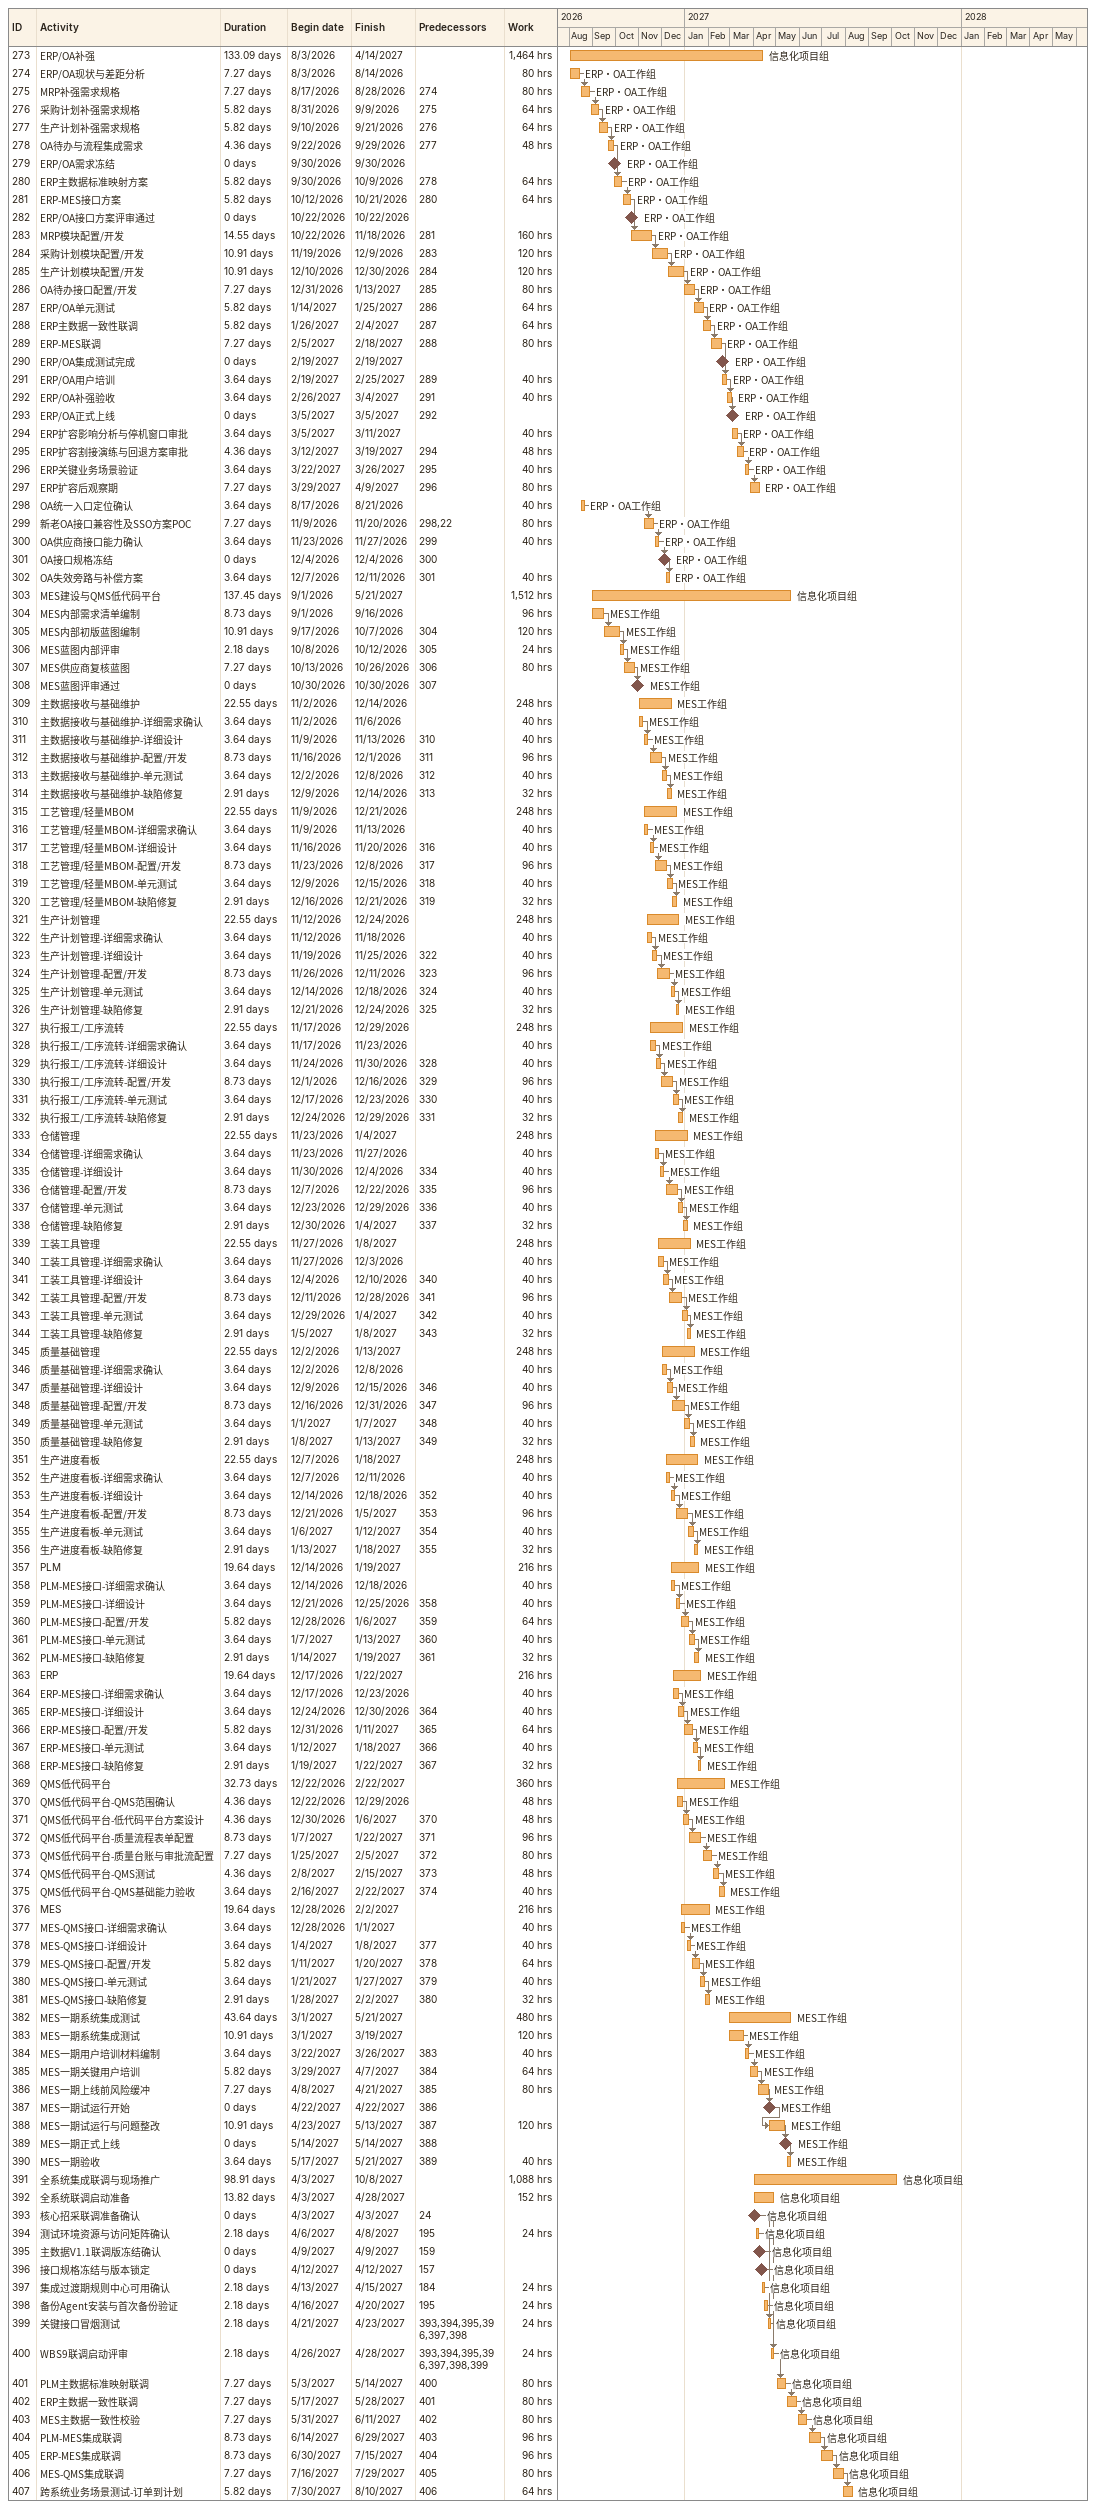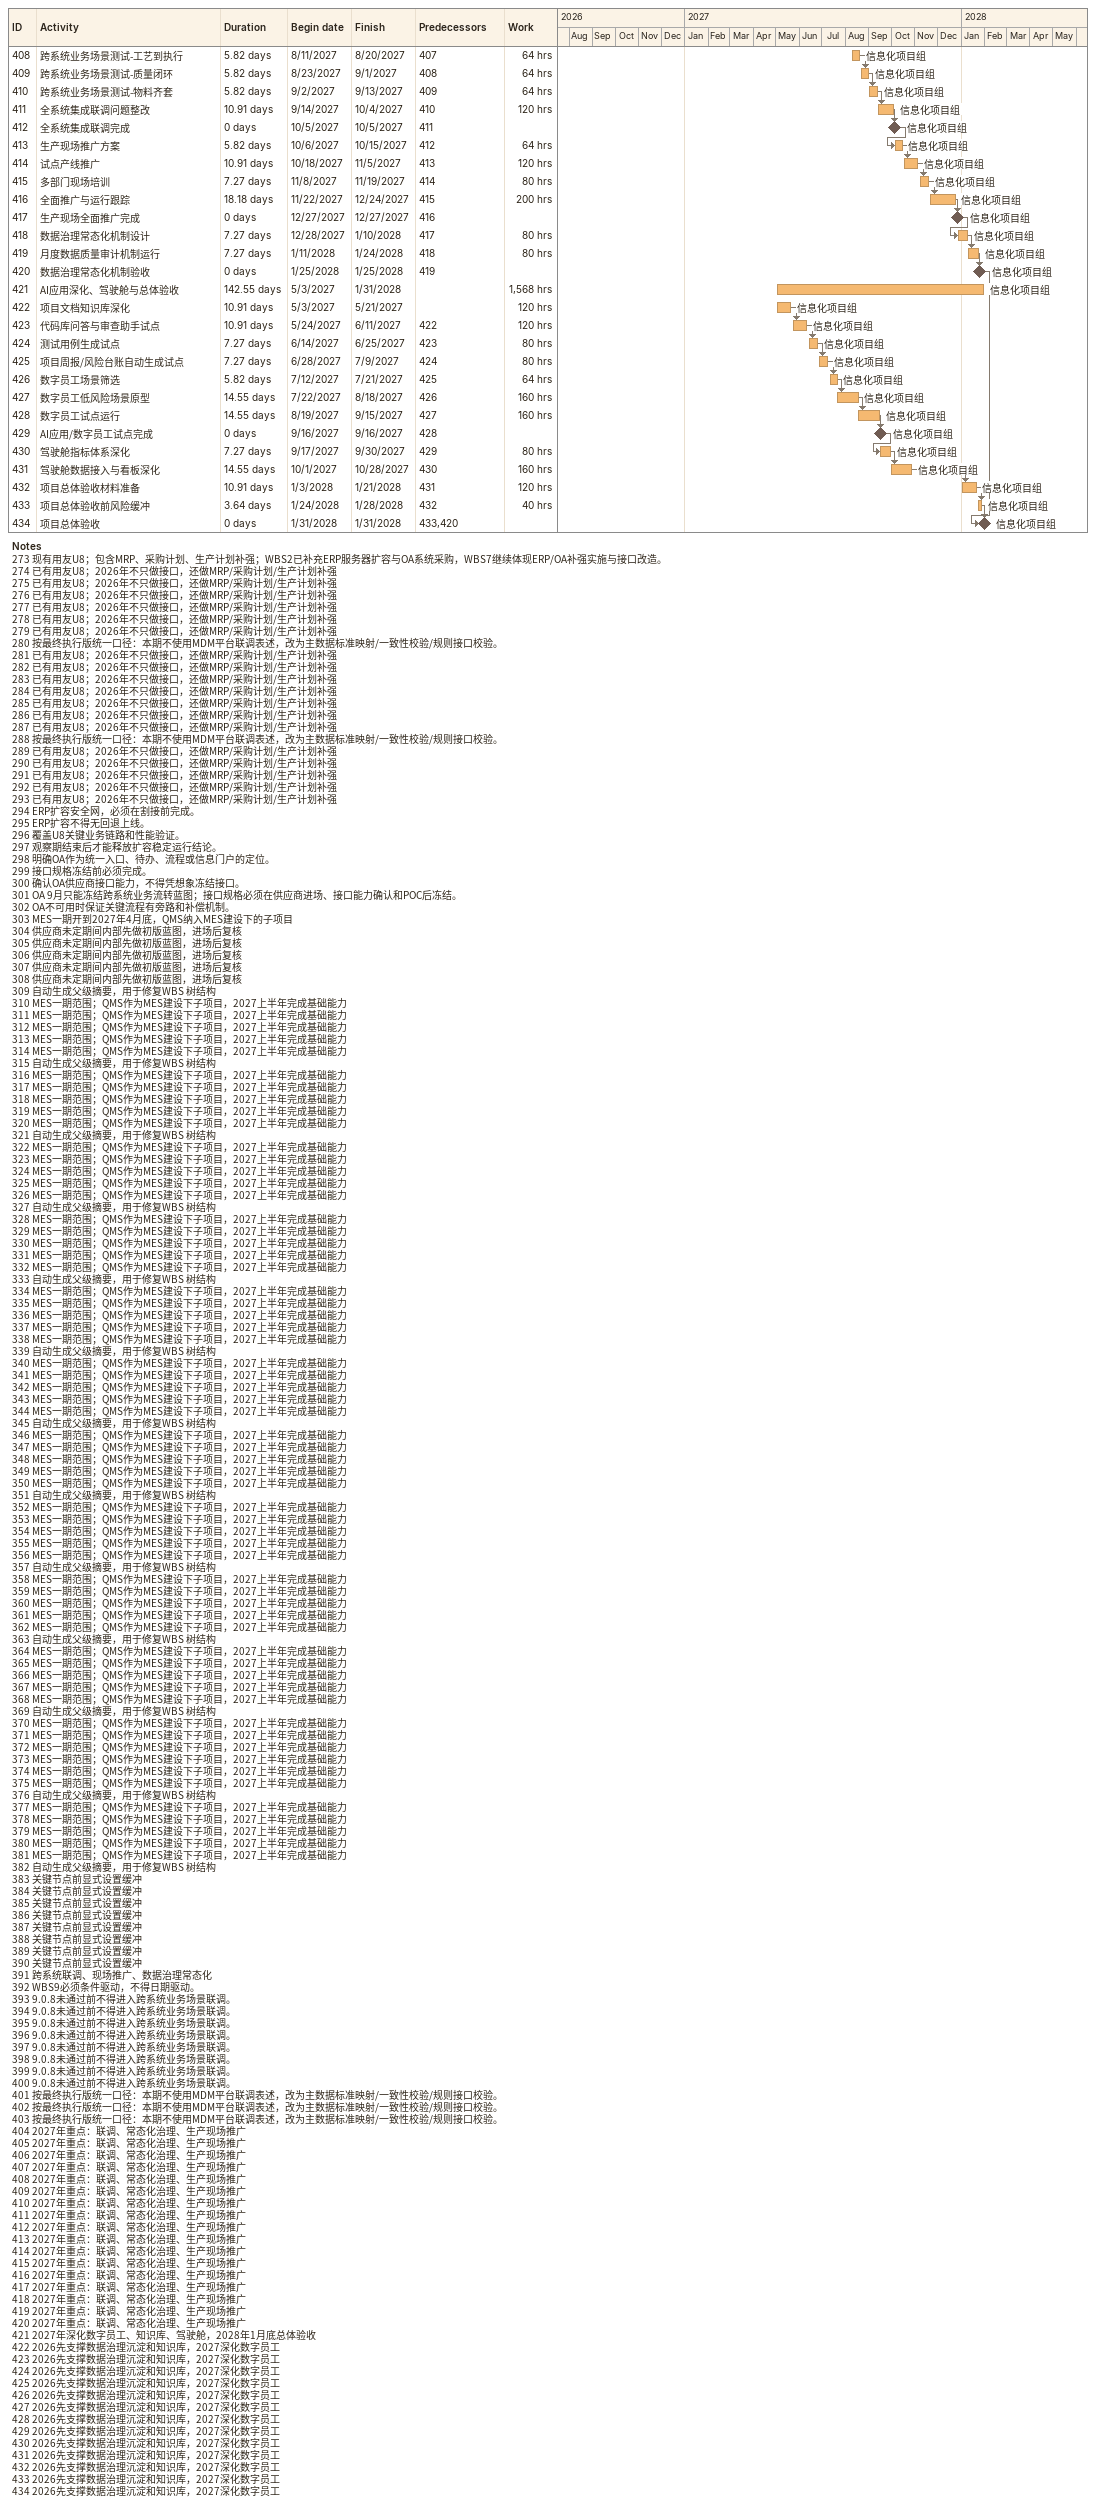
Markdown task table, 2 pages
| ID | Task | Duration | Start | Finish | Predecessors | Resources | Work (h) |
|---|---|---|---|---|---|---|---|
| 273 | ERP/OA补强 | 133.09d | 2026-08-03 | 2027-04-14 |  | 信息化项目组 | 1464 |
| 274 | ERP/OA现状与差距分析 | 7.27d | 2026-08-03 | 2026-08-14 |  | ERP·OA工作组 | 80 |
| 275 | MRP补强需求规格 | 7.27d | 2026-08-17 | 2026-08-28 | 274 | ERP·OA工作组 | 80 |
| 276 | 采购计划补强需求规格 | 5.82d | 2026-08-31 | 2026-09-09 | 275 | ERP·OA工作组 | 64 |
| 277 | 生产计划补强需求规格 | 5.82d | 2026-09-10 | 2026-09-21 | 276 | ERP·OA工作组 | 64 |
| 278 | OA待办与流程集成需求 | 4.36d | 2026-09-22 | 2026-09-29 | 277 | ERP·OA工作组 | 48 |
| 279 | ERP/OA需求冻结 | 0d | 2026-09-30 | 2026-09-30 |  | ERP·OA工作组 |  |
| 280 | ERP主数据标准映射方案 | 5.82d | 2026-09-30 | 2026-10-09 | 278 | ERP·OA工作组 | 64 |
| 281 | ERP-MES接口方案 | 5.82d | 2026-10-12 | 2026-10-21 | 280 | ERP·OA工作组 | 64 |
| 282 | ERP/OA接口方案评审通过 | 0d | 2026-10-22 | 2026-10-22 |  | ERP·OA工作组 |  |
| 283 | MRP模块配置/开发 | 14.55d | 2026-10-22 | 2026-11-18 | 281 | ERP·OA工作组 | 160 |
| 284 | 采购计划模块配置/开发 | 10.91d | 2026-11-19 | 2026-12-09 | 283 | ERP·OA工作组 | 120 |
| 285 | 生产计划模块配置/开发 | 10.91d | 2026-12-10 | 2026-12-30 | 284 | ERP·OA工作组 | 120 |
| 286 | OA待办接口配置/开发 | 7.27d | 2026-12-31 | 2027-01-13 | 285 | ERP·OA工作组 | 80 |
| 287 | ERP/OA单元测试 | 5.82d | 2027-01-14 | 2027-01-25 | 286 | ERP·OA工作组 | 64 |
| 288 | ERP主数据一致性联调 | 5.82d | 2027-01-26 | 2027-02-04 | 287 | ERP·OA工作组 | 64 |
| 289 | ERP-MES联调 | 7.27d | 2027-02-05 | 2027-02-18 | 288 | ERP·OA工作组 | 80 |
| 290 | ERP/OA集成测试完成 | 0d | 2027-02-19 | 2027-02-19 |  | ERP·OA工作组 |  |
| 291 | ERP/OA用户培训 | 3.64d | 2027-02-19 | 2027-02-25 | 289 | ERP·OA工作组 | 40 |
| 292 | ERP/OA补强验收 | 3.64d | 2027-02-26 | 2027-03-04 | 291 | ERP·OA工作组 | 40 |
| 293 | ERP/OA正式上线 | 0d | 2027-03-05 | 2027-03-05 | 292 | ERP·OA工作组 |  |
| 294 | ERP扩容影响分析与停机窗口审批 | 3.64d | 2027-03-05 | 2027-03-11 |  | ERP·OA工作组 | 40 |
| 295 | ERP扩容割接演练与回退方案审批 | 4.36d | 2027-03-12 | 2027-03-19 | 294 | ERP·OA工作组 | 48 |
| 296 | ERP关键业务场景验证 | 3.64d | 2027-03-22 | 2027-03-26 | 295 | ERP·OA工作组 | 40 |
| 297 | ERP扩容后观察期 | 7.27d | 2027-03-29 | 2027-04-09 | 296 | ERP·OA工作组 | 80 |
| 298 | OA统一入口定位确认 | 3.64d | 2026-08-17 | 2026-08-21 |  | ERP·OA工作组 | 40 |
| 299 | 新老OA接口兼容性及SSO方案POC | 7.27d | 2026-11-09 | 2026-11-20 | 298, 22 | ERP·OA工作组 | 80 |
| 300 | OA供应商接口能力确认 | 3.64d | 2026-11-23 | 2026-11-27 | 299 | ERP·OA工作组 | 40 |
| 301 | OA接口规格冻结 | 0d | 2026-12-04 | 2026-12-04 | 300 | ERP·OA工作组 |  |
| 302 | OA失效旁路与补偿方案 | 3.64d | 2026-12-07 | 2026-12-11 | 301 | ERP·OA工作组 | 40 |
| 303 | MES建设与QMS低代码平台 | 137.45d | 2026-09-01 | 2027-05-21 |  | 信息化项目组 | 1512 |
| 304 | MES内部需求清单编制 | 8.73d | 2026-09-01 | 2026-09-16 |  | MES工作组 | 96 |
| 305 | MES内部初版蓝图编制 | 10.91d | 2026-09-17 | 2026-10-07 | 304 | MES工作组 | 120 |
| 306 | MES蓝图内部评审 | 2.18d | 2026-10-08 | 2026-10-12 | 305 | MES工作组 | 24 |
| 307 | MES供应商复核蓝图 | 7.27d | 2026-10-13 | 2026-10-26 | 306 | MES工作组 | 80 |
| 308 | MES蓝图评审通过 | 0d | 2026-10-30 | 2026-10-30 | 307 | MES工作组 |  |
| 309 | 主数据接收与基础维护 | 22.55d | 2026-11-02 | 2026-12-14 |  | MES工作组 | 248 |
| 310 | 主数据接收与基础维护-详细需求确认 | 3.64d | 2026-11-02 | 2026-11-06 |  | MES工作组 | 40 |
| 311 | 主数据接收与基础维护-详细设计 | 3.64d | 2026-11-09 | 2026-11-13 | 310 | MES工作组 | 40 |
| 312 | 主数据接收与基础维护-配置/开发 | 8.73d | 2026-11-16 | 2026-12-01 | 311 | MES工作组 | 96 |
| 313 | 主数据接收与基础维护-单元测试 | 3.64d | 2026-12-02 | 2026-12-08 | 312 | MES工作组 | 40 |
| 314 | 主数据接收与基础维护-缺陷修复 | 2.91d | 2026-12-09 | 2026-12-14 | 313 | MES工作组 | 32 |
| 315 | 工艺管理/轻量MBOM | 22.55d | 2026-11-09 | 2026-12-21 |  | MES工作组 | 248 |
| 316 | 工艺管理/轻量MBOM-详细需求确认 | 3.64d | 2026-11-09 | 2026-11-13 |  | MES工作组 | 40 |
| 317 | 工艺管理/轻量MBOM-详细设计 | 3.64d | 2026-11-16 | 2026-11-20 | 316 | MES工作组 | 40 |
| 318 | 工艺管理/轻量MBOM-配置/开发 | 8.73d | 2026-11-23 | 2026-12-08 | 317 | MES工作组 | 96 |
| 319 | 工艺管理/轻量MBOM-单元测试 | 3.64d | 2026-12-09 | 2026-12-15 | 318 | MES工作组 | 40 |
| 320 | 工艺管理/轻量MBOM-缺陷修复 | 2.91d | 2026-12-16 | 2026-12-21 | 319 | MES工作组 | 32 |
| 321 | 生产计划管理 | 22.55d | 2026-11-12 | 2026-12-24 |  | MES工作组 | 248 |
| 322 | 生产计划管理-详细需求确认 | 3.64d | 2026-11-12 | 2026-11-18 |  | MES工作组 | 40 |
| 323 | 生产计划管理-详细设计 | 3.64d | 2026-11-19 | 2026-11-25 | 322 | MES工作组 | 40 |
| 324 | 生产计划管理-配置/开发 | 8.73d | 2026-11-26 | 2026-12-11 | 323 | MES工作组 | 96 |
| 325 | 生产计划管理-单元测试 | 3.64d | 2026-12-14 | 2026-12-18 | 324 | MES工作组 | 40 |
| 326 | 生产计划管理-缺陷修复 | 2.91d | 2026-12-21 | 2026-12-24 | 325 | MES工作组 | 32 |
| 327 | 执行报工/工序流转 | 22.55d | 2026-11-17 | 2026-12-29 |  | MES工作组 | 248 |
| 328 | 执行报工/工序流转-详细需求确认 | 3.64d | 2026-11-17 | 2026-11-23 |  | MES工作组 | 40 |
| 329 | 执行报工/工序流转-详细设计 | 3.64d | 2026-11-24 | 2026-11-30 | 328 | MES工作组 | 40 |
| 330 | 执行报工/工序流转-配置/开发 | 8.73d | 2026-12-01 | 2026-12-16 | 329 | MES工作组 | 96 |
| 331 | 执行报工/工序流转-单元测试 | 3.64d | 2026-12-17 | 2026-12-23 | 330 | MES工作组 | 40 |
| 332 | 执行报工/工序流转-缺陷修复 | 2.91d | 2026-12-24 | 2026-12-29 | 331 | MES工作组 | 32 |
| 333 | 仓储管理 | 22.55d | 2026-11-23 | 2027-01-04 |  | MES工作组 | 248 |
| 334 | 仓储管理-详细需求确认 | 3.64d | 2026-11-23 | 2026-11-27 |  | MES工作组 | 40 |
| 335 | 仓储管理-详细设计 | 3.64d | 2026-11-30 | 2026-12-04 | 334 | MES工作组 | 40 |
| 336 | 仓储管理-配置/开发 | 8.73d | 2026-12-07 | 2026-12-22 | 335 | MES工作组 | 96 |
| 337 | 仓储管理-单元测试 | 3.64d | 2026-12-23 | 2026-12-29 | 336 | MES工作组 | 40 |
| 338 | 仓储管理-缺陷修复 | 2.91d | 2026-12-30 | 2027-01-04 | 337 | MES工作组 | 32 |
| 339 | 工装工具管理 | 22.55d | 2026-11-27 | 2027-01-08 |  | MES工作组 | 248 |
| 340 | 工装工具管理-详细需求确认 | 3.64d | 2026-11-27 | 2026-12-03 |  | MES工作组 | 40 |
| 341 | 工装工具管理-详细设计 | 3.64d | 2026-12-04 | 2026-12-10 | 340 | MES工作组 | 40 |
| 342 | 工装工具管理-配置/开发 | 8.73d | 2026-12-11 | 2026-12-28 | 341 | MES工作组 | 96 |
| 343 | 工装工具管理-单元测试 | 3.64d | 2026-12-29 | 2027-01-04 | 342 | MES工作组 | 40 |
| 344 | 工装工具管理-缺陷修复 | 2.91d | 2027-01-05 | 2027-01-08 | 343 | MES工作组 | 32 |
| 345 | 质量基础管理 | 22.55d | 2026-12-02 | 2027-01-13 |  | MES工作组 | 248 |
| 346 | 质量基础管理-详细需求确认 | 3.64d | 2026-12-02 | 2026-12-08 |  | MES工作组 | 40 |
| 347 | 质量基础管理-详细设计 | 3.64d | 2026-12-09 | 2026-12-15 | 346 | MES工作组 | 40 |
| 348 | 质量基础管理-配置/开发 | 8.73d | 2026-12-16 | 2026-12-31 | 347 | MES工作组 | 96 |
| 349 | 质量基础管理-单元测试 | 3.64d | 2027-01-01 | 2027-01-07 | 348 | MES工作组 | 40 |
| 350 | 质量基础管理-缺陷修复 | 2.91d | 2027-01-08 | 2027-01-13 | 349 | MES工作组 | 32 |
| 351 | 生产进度看板 | 22.55d | 2026-12-07 | 2027-01-18 |  | MES工作组 | 248 |
| 352 | 生产进度看板-详细需求确认 | 3.64d | 2026-12-07 | 2026-12-11 |  | MES工作组 | 40 |
| 353 | 生产进度看板-详细设计 | 3.64d | 2026-12-14 | 2026-12-18 | 352 | MES工作组 | 40 |
| 354 | 生产进度看板-配置/开发 | 8.73d | 2026-12-21 | 2027-01-05 | 353 | MES工作组 | 96 |
| 355 | 生产进度看板-单元测试 | 3.64d | 2027-01-06 | 2027-01-12 | 354 | MES工作组 | 40 |
| 356 | 生产进度看板-缺陷修复 | 2.91d | 2027-01-13 | 2027-01-18 | 355 | MES工作组 | 32 |
| 357 | PLM | 19.64d | 2026-12-14 | 2027-01-19 |  | MES工作组 | 216 |
| 358 | PLM-MES接口-详细需求确认 | 3.64d | 2026-12-14 | 2026-12-18 |  | MES工作组 | 40 |
| 359 | PLM-MES接口-详细设计 | 3.64d | 2026-12-21 | 2026-12-25 | 358 | MES工作组 | 40 |
| 360 | PLM-MES接口-配置/开发 | 5.82d | 2026-12-28 | 2027-01-06 | 359 | MES工作组 | 64 |
| 361 | PLM-MES接口-单元测试 | 3.64d | 2027-01-07 | 2027-01-13 | 360 | MES工作组 | 40 |
| 362 | PLM-MES接口-缺陷修复 | 2.91d | 2027-01-14 | 2027-01-19 | 361 | MES工作组 | 32 |
| 363 | ERP | 19.64d | 2026-12-17 | 2027-01-22 |  | MES工作组 | 216 |
| 364 | ERP-MES接口-详细需求确认 | 3.64d | 2026-12-17 | 2026-12-23 |  | MES工作组 | 40 |
| 365 | ERP-MES接口-详细设计 | 3.64d | 2026-12-24 | 2026-12-30 | 364 | MES工作组 | 40 |
| 366 | ERP-MES接口-配置/开发 | 5.82d | 2026-12-31 | 2027-01-11 | 365 | MES工作组 | 64 |
| 367 | ERP-MES接口-单元测试 | 3.64d | 2027-01-12 | 2027-01-18 | 366 | MES工作组 | 40 |
| 368 | ERP-MES接口-缺陷修复 | 2.91d | 2027-01-19 | 2027-01-22 | 367 | MES工作组 | 32 |
| 369 | QMS低代码平台 | 32.73d | 2026-12-22 | 2027-02-22 |  | MES工作组 | 360 |
| 370 | QMS低代码平台-QMS范围确认 | 4.36d | 2026-12-22 | 2026-12-29 |  | MES工作组 | 48 |
| 371 | QMS低代码平台-低代码平台方案设计 | 4.36d | 2026-12-30 | 2027-01-06 | 370 | MES工作组 | 48 |
| 372 | QMS低代码平台-质量流程表单配置 | 8.73d | 2027-01-07 | 2027-01-22 | 371 | MES工作组 | 96 |
| 373 | QMS低代码平台-质量台账与审批流配置 | 7.27d | 2027-01-25 | 2027-02-05 | 372 | MES工作组 | 80 |
| 374 | QMS低代码平台-QMS测试 | 4.36d | 2027-02-08 | 2027-02-15 | 373 | MES工作组 | 48 |
| 375 | QMS低代码平台-QMS基础能力验收 | 3.64d | 2027-02-16 | 2027-02-22 | 374 | MES工作组 | 40 |
| 376 | MES | 19.64d | 2026-12-28 | 2027-02-02 |  | MES工作组 | 216 |
| 377 | MES-QMS接口-详细需求确认 | 3.64d | 2026-12-28 | 2027-01-01 |  | MES工作组 | 40 |
| 378 | MES-QMS接口-详细设计 | 3.64d | 2027-01-04 | 2027-01-08 | 377 | MES工作组 | 40 |
| 379 | MES-QMS接口-配置/开发 | 5.82d | 2027-01-11 | 2027-01-20 | 378 | MES工作组 | 64 |
| 380 | MES-QMS接口-单元测试 | 3.64d | 2027-01-21 | 2027-01-27 | 379 | MES工作组 | 40 |
| 381 | MES-QMS接口-缺陷修复 | 2.91d | 2027-01-28 | 2027-02-02 | 380 | MES工作组 | 32 |
| 382 | MES一期系统集成测试 | 43.64d | 2027-03-01 | 2027-05-21 |  | MES工作组 | 480 |
| 383 | MES一期系统集成测试 | 10.91d | 2027-03-01 | 2027-03-19 |  | MES工作组 | 120 |
| 384 | MES一期用户培训材料编制 | 3.64d | 2027-03-22 | 2027-03-26 | 383 | MES工作组 | 40 |
| 385 | MES一期关键用户培训 | 5.82d | 2027-03-29 | 2027-04-07 | 384 | MES工作组 | 64 |
| 386 | MES一期上线前风险缓冲 | 7.27d | 2027-04-08 | 2027-04-21 | 385 | MES工作组 | 80 |
| 387 | MES一期试运行开始 | 0d | 2027-04-22 | 2027-04-22 | 386 | MES工作组 |  |
| 388 | MES一期试运行与问题整改 | 10.91d | 2027-04-23 | 2027-05-13 | 387 | MES工作组 | 120 |
| 389 | MES一期正式上线 | 0d | 2027-05-14 | 2027-05-14 | 388 | MES工作组 |  |
| 390 | MES一期验收 | 3.64d | 2027-05-17 | 2027-05-21 | 389 | MES工作组 | 40 |
| 391 | 全系统集成联调与现场推广 | 98.91d | 2027-04-03 | 2027-10-08 |  | 信息化项目组 | 1088 |
| 392 | 全系统联调启动准备 | 13.82d | 2027-04-03 | 2027-04-28 |  | 信息化项目组 | 152 |
| 393 | 核心招采联调准备确认 | 0d | 2027-04-03 | 2027-04-03 | 24 | 信息化项目组 |  |
| 394 | 测试环境资源与访问矩阵确认 | 2.18d | 2027-04-06 | 2027-04-08 | 195 | 信息化项目组 | 24 |
| 395 | 主数据V1.1联调版冻结确认 | 0d | 2027-04-09 | 2027-04-09 | 159 | 信息化项目组 |  |
| 396 | 接口规格冻结与版本锁定 | 0d | 2027-04-12 | 2027-04-12 | 157 | 信息化项目组 |  |
| 397 | 集成过渡期规则中心可用确认 | 2.18d | 2027-04-13 | 2027-04-15 | 184 | 信息化项目组 | 24 |
| 398 | 备份Agent安装与首次备份验证 | 2.18d | 2027-04-16 | 2027-04-20 | 195 | 信息化项目组 | 24 |
| 399 | 关键接口冒烟测试 | 2.18d | 2027-04-21 | 2027-04-23 | 393, 394, 395, 396, 397, 398 | 信息化项目组 | 24 |
| 400 | WBS9联调启动评审 | 2.18d | 2027-04-26 | 2027-04-28 | 393, 394, 395, 396, 397, 398, 399 | 信息化项目组 | 24 |
| 401 | PLM主数据标准映射联调 | 7.27d | 2027-05-03 | 2027-05-14 | 400 | 信息化项目组 | 80 |
| 402 | ERP主数据一致性联调 | 7.27d | 2027-05-17 | 2027-05-28 | 401 | 信息化项目组 | 80 |
| 403 | MES主数据一致性校验 | 7.27d | 2027-05-31 | 2027-06-11 | 402 | 信息化项目组 | 80 |
| 404 | PLM-MES集成联调 | 8.73d | 2027-06-14 | 2027-06-29 | 403 | 信息化项目组 | 96 |
| 405 | ERP-MES集成联调 | 8.73d | 2027-06-30 | 2027-07-15 | 404 | 信息化项目组 | 96 |
| 406 | MES-QMS集成联调 | 7.27d | 2027-07-16 | 2027-07-29 | 405 | 信息化项目组 | 80 |
| 407 | 跨系统业务场景测试-订单到计划 | 5.82d | 2027-07-30 | 2027-08-10 | 406 | 信息化项目组 | 64 |
| 408 | 跨系统业务场景测试-工艺到执行 | 5.82d | 2027-08-11 | 2027-08-20 | 407 | 信息化项目组 | 64 |
| 409 | 跨系统业务场景测试-质量闭环 | 5.82d | 2027-08-23 | 2027-09-01 | 408 | 信息化项目组 | 64 |
| 410 | 跨系统业务场景测试-物料齐套 | 5.82d | 2027-09-02 | 2027-09-13 | 409 | 信息化项目组 | 64 |
| 411 | 全系统集成联调问题整改 | 10.91d | 2027-09-14 | 2027-10-04 | 410 | 信息化项目组 | 120 |
| 412 | 全系统集成联调完成 | 0d | 2027-10-05 | 2027-10-05 | 411 | 信息化项目组 |  |
| 413 | 生产现场推广方案 | 5.82d | 2027-10-06 | 2027-10-15 | 412 | 信息化项目组 | 64 |
| 414 | 试点产线推广 | 10.91d | 2027-10-18 | 2027-11-05 | 413 | 信息化项目组 | 120 |
| 415 | 多部门现场培训 | 7.27d | 2027-11-08 | 2027-11-19 | 414 | 信息化项目组 | 80 |
| 416 | 全面推广与运行跟踪 | 18.18d | 2027-11-22 | 2027-12-24 | 415 | 信息化项目组 | 200 |
| 417 | 生产现场全面推广完成 | 0d | 2027-12-27 | 2027-12-27 | 416 | 信息化项目组 |  |
| 418 | 数据治理常态化机制设计 | 7.27d | 2027-12-28 | 2028-01-10 | 417 | 信息化项目组 | 80 |
| 419 | 月度数据质量审计机制运行 | 7.27d | 2028-01-11 | 2028-01-24 | 418 | 信息化项目组 | 80 |
| 420 | 数据治理常态化机制验收 | 0d | 2028-01-25 | 2028-01-25 | 419 | 信息化项目组 |  |
| 421 | AI应用深化、驾驶舱与总体验收 | 142.55d | 2027-05-03 | 2028-01-31 |  | 信息化项目组 | 1568 |
| 422 | 项目文档知识库深化 | 10.91d | 2027-05-03 | 2027-05-21 |  | 信息化项目组 | 120 |
| 423 | 代码库问答与审查助手试点 | 10.91d | 2027-05-24 | 2027-06-11 | 422 | 信息化项目组 | 120 |
| 424 | 测试用例生成试点 | 7.27d | 2027-06-14 | 2027-06-25 | 423 | 信息化项目组 | 80 |
| 425 | 项目周报/风险台账自动生成试点 | 7.27d | 2027-06-28 | 2027-07-09 | 424 | 信息化项目组 | 80 |
| 426 | 数字员工场景筛选 | 5.82d | 2027-07-12 | 2027-07-21 | 425 | 信息化项目组 | 64 |
| 427 | 数字员工低风险场景原型 | 14.55d | 2027-07-22 | 2027-08-18 | 426 | 信息化项目组 | 160 |
| 428 | 数字员工试点运行 | 14.55d | 2027-08-19 | 2027-09-15 | 427 | 信息化项目组 | 160 |
| 429 | AI应用/数字员工试点完成 | 0d | 2027-09-16 | 2027-09-16 | 428 | 信息化项目组 |  |
| 430 | 驾驶舱指标体系深化 | 7.27d | 2027-09-17 | 2027-09-30 | 429 | 信息化项目组 | 80 |
| 431 | 驾驶舱数据接入与看板深化 | 14.55d | 2027-10-01 | 2027-10-28 | 430 | 信息化项目组 | 160 |
| 432 | 项目总体验收材料准备 | 10.91d | 2028-01-03 | 2028-01-21 | 431 | 信息化项目组 | 120 |
| 433 | 项目总体验收前风险缓冲 | 3.64d | 2028-01-24 | 2028-01-28 | 432 | 信息化项目组 | 40 |
| 434 | 项目总体验收 | 0d | 2028-01-31 | 2028-01-31 | 433, 420 | 信息化项目组 |  |

Notes
- 273: 现有用友U8；包含MRP、采购计划、生产计划补强；WBS2已补充ERP服务器扩容与OA系统采购，WBS7继续体现ERP/OA补强实施与接口改造。
- 274: 已有用友U8；2026年不只做接口，还做MRP/采购计划/生产计划补强
- 275: 已有用友U8；2026年不只做接口，还做MRP/采购计划/生产计划补强
- 276: 已有用友U8；2026年不只做接口，还做MRP/采购计划/生产计划补强
- 277: 已有用友U8；2026年不只做接口，还做MRP/采购计划/生产计划补强
- 278: 已有用友U8；2026年不只做接口，还做MRP/采购计划/生产计划补强
- 279: 已有用友U8；2026年不只做接口，还做MRP/采购计划/生产计划补强
- 280: 按最终执行版统一口径：本期不使用MDM平台联调表述，改为主数据标准映射/一致性校验/规则接口校验。
- 281: 已有用友U8；2026年不只做接口，还做MRP/采购计划/生产计划补强
- 282: 已有用友U8；2026年不只做接口，还做MRP/采购计划/生产计划补强
- 283: 已有用友U8；2026年不只做接口，还做MRP/采购计划/生产计划补强
- 284: 已有用友U8；2026年不只做接口，还做MRP/采购计划/生产计划补强
- 285: 已有用友U8；2026年不只做接口，还做MRP/采购计划/生产计划补强
- 286: 已有用友U8；2026年不只做接口，还做MRP/采购计划/生产计划补强
- 287: 已有用友U8；2026年不只做接口，还做MRP/采购计划/生产计划补强
- 288: 按最终执行版统一口径：本期不使用MDM平台联调表述，改为主数据标准映射/一致性校验/规则接口校验。
- 289: 已有用友U8；2026年不只做接口，还做MRP/采购计划/生产计划补强
- 290: 已有用友U8；2026年不只做接口，还做MRP/采购计划/生产计划补强
- 291: 已有用友U8；2026年不只做接口，还做MRP/采购计划/生产计划补强
- 292: 已有用友U8；2026年不只做接口，还做MRP/采购计划/生产计划补强
- 293: 已有用友U8；2026年不只做接口，还做MRP/采购计划/生产计划补强
- 294: ERP扩容安全网，必须在割接前完成。
- 295: ERP扩容不得无回退上线。
- 296: 覆盖U8关键业务链路和性能验证。
- 297: 观察期结束后才能释放扩容稳定运行结论。
- 298: 明确OA作为统一入口、待办、流程或信息门户的定位。
- 299: 接口规格冻结前必须完成。
- 300: 确认OA供应商接口能力，不得凭想象冻结接口。
- 301: OA 9月只能冻结跨系统业务流转蓝图；接口规格必须在供应商进场、接口能力确认和POC后冻结。
- 302: OA不可用时保证关键流程有旁路和补偿机制。
- 303: MES一期开到2027年4月底，QMS纳入MES建设下的子项目
- 304: 供应商未定期间内部先做初版蓝图，进场后复核
- 305: 供应商未定期间内部先做初版蓝图，进场后复核
- 306: 供应商未定期间内部先做初版蓝图，进场后复核
- 307: 供应商未定期间内部先做初版蓝图，进场后复核
- 308: 供应商未定期间内部先做初版蓝图，进场后复核
- 309: 自动生成父级摘要，用于修复 WBS 树结构
- 310: MES一期范围；QMS作为MES建设下子项目，2027上半年完成基础能力
- 311: MES一期范围；QMS作为MES建设下子项目，2027上半年完成基础能力
- 312: MES一期范围；QMS作为MES建设下子项目，2027上半年完成基础能力
- 313: MES一期范围；QMS作为MES建设下子项目，2027上半年完成基础能力
- 314: MES一期范围；QMS作为MES建设下子项目，2027上半年完成基础能力
- 315: 自动生成父级摘要，用于修复 WBS 树结构
- 316: MES一期范围；QMS作为MES建设下子项目，2027上半年完成基础能力
- 317: MES一期范围；QMS作为MES建设下子项目，2027上半年完成基础能力
- 318: MES一期范围；QMS作为MES建设下子项目，2027上半年完成基础能力
- 319: MES一期范围；QMS作为MES建设下子项目，2027上半年完成基础能力
- 320: MES一期范围；QMS作为MES建设下子项目，2027上半年完成基础能力
- 321: 自动生成父级摘要，用于修复 WBS 树结构
- 322: MES一期范围；QMS作为MES建设下子项目，2027上半年完成基础能力
- 323: MES一期范围；QMS作为MES建设下子项目，2027上半年完成基础能力
- 324: MES一期范围；QMS作为MES建设下子项目，2027上半年完成基础能力
- 325: MES一期范围；QMS作为MES建设下子项目，2027上半年完成基础能力
- 326: MES一期范围；QMS作为MES建设下子项目，2027上半年完成基础能力
- 327: 自动生成父级摘要，用于修复 WBS 树结构
- 328: MES一期范围；QMS作为MES建设下子项目，2027上半年完成基础能力
- 329: MES一期范围；QMS作为MES建设下子项目，2027上半年完成基础能力
- 330: MES一期范围；QMS作为MES建设下子项目，2027上半年完成基础能力
- 331: MES一期范围；QMS作为MES建设下子项目，2027上半年完成基础能力
- 332: MES一期范围；QMS作为MES建设下子项目，2027上半年完成基础能力
- 333: 自动生成父级摘要，用于修复 WBS 树结构
- 334: MES一期范围；QMS作为MES建设下子项目，2027上半年完成基础能力
- 335: MES一期范围；QMS作为MES建设下子项目，2027上半年完成基础能力
- 336: MES一期范围；QMS作为MES建设下子项目，2027上半年完成基础能力
- 337: MES一期范围；QMS作为MES建设下子项目，2027上半年完成基础能力
- 338: MES一期范围；QMS作为MES建设下子项目，2027上半年完成基础能力
- 339: 自动生成父级摘要，用于修复 WBS 树结构
- 340: MES一期范围；QMS作为MES建设下子项目，2027上半年完成基础能力
- 341: MES一期范围；QMS作为MES建设下子项目，2027上半年完成基础能力
- 342: MES一期范围；QMS作为MES建设下子项目，2027上半年完成基础能力
- 343: MES一期范围；QMS作为MES建设下子项目，2027上半年完成基础能力
- 344: MES一期范围；QMS作为MES建设下子项目，2027上半年完成基础能力
- 345: 自动生成父级摘要，用于修复 WBS 树结构
- 346: MES一期范围；QMS作为MES建设下子项目，2027上半年完成基础能力
- 347: MES一期范围；QMS作为MES建设下子项目，2027上半年完成基础能力
- 348: MES一期范围；QMS作为MES建设下子项目，2027上半年完成基础能力
- 349: MES一期范围；QMS作为MES建设下子项目，2027上半年完成基础能力
- 350: MES一期范围；QMS作为MES建设下子项目，2027上半年完成基础能力
- 351: 自动生成父级摘要，用于修复 WBS 树结构
- 352: MES一期范围；QMS作为MES建设下子项目，2027上半年完成基础能力
- 353: MES一期范围；QMS作为MES建设下子项目，2027上半年完成基础能力
- 354: MES一期范围；QMS作为MES建设下子项目，2027上半年完成基础能力
- 355: MES一期范围；QMS作为MES建设下子项目，2027上半年完成基础能力
- 356: MES一期范围；QMS作为MES建设下子项目，2027上半年完成基础能力
- 357: 自动生成父级摘要，用于修复 WBS 树结构
- 358: MES一期范围；QMS作为MES建设下子项目，2027上半年完成基础能力
- 359: MES一期范围；QMS作为MES建设下子项目，2027上半年完成基础能力
- 360: MES一期范围；QMS作为MES建设下子项目，2027上半年完成基础能力
- 361: MES一期范围；QMS作为MES建设下子项目，2027上半年完成基础能力
- 362: MES一期范围；QMS作为MES建设下子项目，2027上半年完成基础能力
- 363: 自动生成父级摘要，用于修复 WBS 树结构
- 364: MES一期范围；QMS作为MES建设下子项目，2027上半年完成基础能力
- 365: MES一期范围；QMS作为MES建设下子项目，2027上半年完成基础能力
- 366: MES一期范围；QMS作为MES建设下子项目，2027上半年完成基础能力
- 367: MES一期范围；QMS作为MES建设下子项目，2027上半年完成基础能力
- 368: MES一期范围；QMS作为MES建设下子项目，2027上半年完成基础能力
- 369: 自动生成父级摘要，用于修复 WBS 树结构
- 370: MES一期范围；QMS作为MES建设下子项目，2027上半年完成基础能力
- 371: MES一期范围；QMS作为MES建设下子项目，2027上半年完成基础能力
- 372: MES一期范围；QMS作为MES建设下子项目，2027上半年完成基础能力
- 373: MES一期范围；QMS作为MES建设下子项目，2027上半年完成基础能力
- 374: MES一期范围；QMS作为MES建设下子项目，2027上半年完成基础能力
- 375: MES一期范围；QMS作为MES建设下子项目，2027上半年完成基础能力
- 376: 自动生成父级摘要，用于修复 WBS 树结构
- 377: MES一期范围；QMS作为MES建设下子项目，2027上半年完成基础能力
- 378: MES一期范围；QMS作为MES建设下子项目，2027上半年完成基础能力
- 379: MES一期范围；QMS作为MES建设下子项目，2027上半年完成基础能力
- 380: MES一期范围；QMS作为MES建设下子项目，2027上半年完成基础能力
- 381: MES一期范围；QMS作为MES建设下子项目，2027上半年完成基础能力
- 382: 自动生成父级摘要，用于修复 WBS 树结构
- 383: 关键节点前显式设置缓冲
- 384: 关键节点前显式设置缓冲
- 385: 关键节点前显式设置缓冲
- 386: 关键节点前显式设置缓冲
- 387: 关键节点前显式设置缓冲
- 388: 关键节点前显式设置缓冲
- 389: 关键节点前显式设置缓冲
- 390: 关键节点前显式设置缓冲
- 391: 跨系统联调、现场推广、数据治理常态化
- 392: WBS9必须条件驱动，不得日期驱动。
- 393: 9.0.8未通过前不得进入跨系统业务场景联调。
- 394: 9.0.8未通过前不得进入跨系统业务场景联调。
- 395: 9.0.8未通过前不得进入跨系统业务场景联调。
- 396: 9.0.8未通过前不得进入跨系统业务场景联调。
- 397: 9.0.8未通过前不得进入跨系统业务场景联调。
- 398: 9.0.8未通过前不得进入跨系统业务场景联调。
- 399: 9.0.8未通过前不得进入跨系统业务场景联调。
- 400: 9.0.8未通过前不得进入跨系统业务场景联调。
- 401: 按最终执行版统一口径：本期不使用MDM平台联调表述，改为主数据标准映射/一致性校验/规则接口校验。
- 402: 按最终执行版统一口径：本期不使用MDM平台联调表述，改为主数据标准映射/一致性校验/规则接口校验。
- 403: 按最终执行版统一口径：本期不使用MDM平台联调表述，改为主数据标准映射/一致性校验/规则接口校验。
- 404: 2027年重点：联调、常态化治理、生产现场推广
- 405: 2027年重点：联调、常态化治理、生产现场推广
- 406: 2027年重点：联调、常态化治理、生产现场推广
- 407: 2027年重点：联调、常态化治理、生产现场推广
- 408: 2027年重点：联调、常态化治理、生产现场推广
- 409: 2027年重点：联调、常态化治理、生产现场推广
- 410: 2027年重点：联调、常态化治理、生产现场推广
- 411: 2027年重点：联调、常态化治理、生产现场推广
- 412: 2027年重点：联调、常态化治理、生产现场推广
- 413: 2027年重点：联调、常态化治理、生产现场推广
- 414: 2027年重点：联调、常态化治理、生产现场推广
- 415: 2027年重点：联调、常态化治理、生产现场推广
- 416: 2027年重点：联调、常态化治理、生产现场推广
- 417: 2027年重点：联调、常态化治理、生产现场推广
- 418: 2027年重点：联调、常态化治理、生产现场推广
- 419: 2027年重点：联调、常态化治理、生产现场推广
- 420: 2027年重点：联调、常态化治理、生产现场推广
- 421: 2027年深化数字员工、知识库、驾驶舱，2028年1月底总体验收
- 422: 2026先支撑数据治理沉淀和知识库，2027深化数字员工
- 423: 2026先支撑数据治理沉淀和知识库，2027深化数字员工
- 424: 2026先支撑数据治理沉淀和知识库，2027深化数字员工
- 425: 2026先支撑数据治理沉淀和知识库，2027深化数字员工
- 426: 2026先支撑数据治理沉淀和知识库，2027深化数字员工
- 427: 2026先支撑数据治理沉淀和知识库，2027深化数字员工
- 428: 2026先支撑数据治理沉淀和知识库，2027深化数字员工
- 429: 2026先支撑数据治理沉淀和知识库，2027深化数字员工
- 430: 2026先支撑数据治理沉淀和知识库，2027深化数字员工
- 431: 2026先支撑数据治理沉淀和知识库，2027深化数字员工
- 432: 2026先支撑数据治理沉淀和知识库，2027深化数字员工
- 433: 2026先支撑数据治理沉淀和知识库，2027深化数字员工
- 434: 2026先支撑数据治理沉淀和知识库，2027深化数字员工
